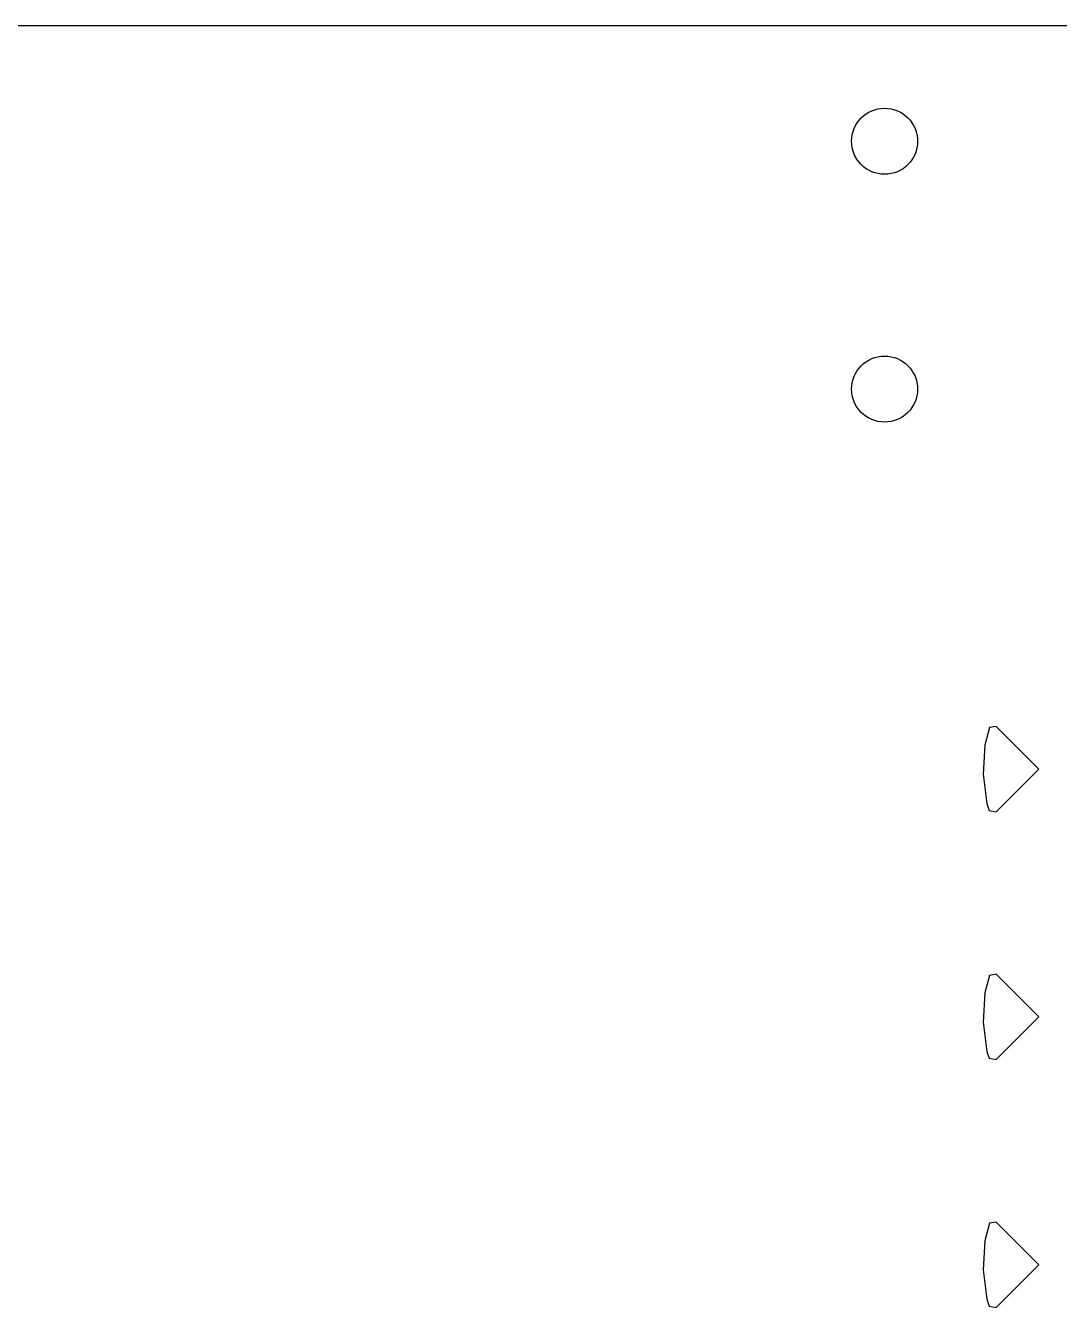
# Model space of a CAD drawing. Extents: x 1.67 to 6.2, y -5.98 to -1.89.
# Drawn here: x 2.5038 to 2.7503, y -3.8881 to -3.5827 of the extents above; entities that cross this region are included whole.
import ezdxf

# ---------------------------------------------------------------- set-up
doc = ezdxf.new("R2010")
doc.units = 0
doc.header["$MEASUREMENT"] = 0
doc.layers.add('BLACK', color=7, linetype='CONTINUOUS')

msp = doc.modelspace()

# ---------------------------------------------------------------- linework, layer by layer
at = {"layer": 'BLACK', "linetype": 'CONTINUOUS'}
for p, q in [((2.48488, -3.58268), (2.9818, -3.58268)), ((2.73368, -3.74996), (2.73258, -3.75411)), ((2.73529, -3.74969), (2.73368, -3.74996)), ((2.74545, -3.75984), (2.73529, -3.74969)), ((2.73258, -3.75411), (2.73213, -3.76108)), ((2.73529, -3.77), (2.74545, -3.75984)), ((2.73213, -3.76108), (2.73307, -3.76808)), ((2.73307, -3.76808), (2.73356, -3.76971)), ((2.73356, -3.76971), (2.73529, -3.77)), ((2.73368, -3.80901), (2.73258, -3.81317)), ((2.73529, -3.80874), (2.73368, -3.80901)), ((2.74545, -3.8189), (2.73529, -3.80874)), ((2.73258, -3.81317), (2.73213, -3.82013)), ((2.73213, -3.82013), (2.73307, -3.82713)), ((2.73529, -3.82905), (2.74545, -3.8189)), ((2.73307, -3.82713), (2.73356, -3.82876)), ((2.73356, -3.82876), (2.73529, -3.82905)), ((2.73368, -3.86807), (2.73258, -3.87222)), ((2.73529, -3.8678), (2.73368, -3.86807)), ((2.74545, -3.87795), (2.73529, -3.8678)), ((2.73258, -3.87222), (2.73213, -3.87919)), ((2.73529, -3.88811), (2.74545, -3.87795)), ((2.73213, -3.87919), (2.73307, -3.88619)), ((2.73307, -3.88619), (2.73356, -3.88782)), ((2.73356, -3.88782), (2.73529, -3.88811))]:
    msp.add_line(p, q, dxfattribs=at)
at = {"layer": 'BLACK'}
for centre in [(2.70866, -3.61024), (2.70866, -3.66929)]:
    msp.add_circle(centre, 0.00787, dxfattribs=at)

doc.saveas('drawing.dxf')
